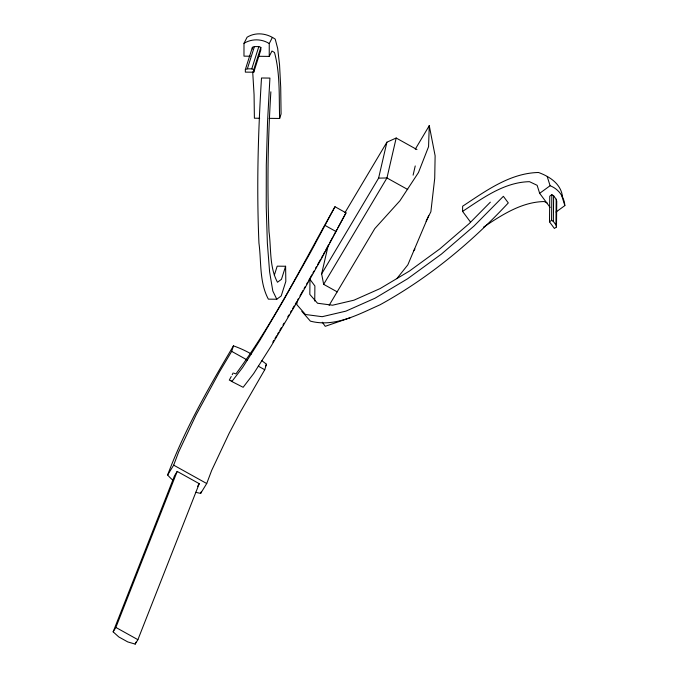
<?xml version="1.0" encoding="UTF-8"?>
<svg xmlns="http://www.w3.org/2000/svg" width="678" height="678" viewBox="0 0 678 678"><rect width="100%" height="100%" fill="white"/><g stroke="black" fill="none" stroke-linecap="round" stroke-linejoin="round"><path stroke-width="1.02" d="M269.124 118.353L279.65 118.455L281.073 113.963L280.709 87.242L279.556 64.918L277.683 48.511L275.226 39.146C266.937 33.332 256.013 31.764 247.097 37.214L243.995 43.316L243.978 56.155L250.292 56.215M245.351 69.563L245.343 72.122L253.767 72.199L260.827 49.952L260.827 47.392L258.827 46.613L254.411 46.57L252.411 47.316L245.351 69.563L247.351 68.817L251.767 68.859L253.767 69.648L253.767 72.199M252.402 49.019L252.411 47.316M258.708 56.299L269.234 56.401L269.251 43.553L272.353 37.451M296.913 301.549L296.879 304.693L305.456 314.499L322.186 316.694L345.933 311.134L375.078 298.184L407.648 278.734L441.403 254.114L474.058 226.003L503.373 196.306L508.297 202.925C470.905 243.021 428.123 278.336 380.002 304.812C358.306 314.423 334.822 327.61 310.371 321.126L301.795 311.312M314.736 301.04L314.889 285.98L309.973 279.353L309.821 294.413L317.524 303.236L332.567 305.21L353.924 300.201L380.138 288.565L409.41 271.081L439.768 248.945L469.125 223.664L490.364 202.154M470.574 222.155L462.582 211.392L462.633 206.214C485.618 191.103 509.924 173.051 538.544 172.492C549.866 176.67 561.189 183.924 562.545 197.061M549.494 221.85L549.756 196.179L551.833 194.662L553.621 195.789L556.206 199.264L556.748 201.29L556.485 226.961L554.409 228.469L549.494 221.85L551.57 220.333L551.833 194.662M556.485 226.961L555.943 224.926L553.358 221.452L553.621 195.789M555.943 224.926L556.206 199.264M270.861 91.81C267.988 138.422 267.039 185.179 269.022 231.851C271.268 248.572 269.268 266.946 277.48 282.251L281.463 279.311L285.608 266.251L277.192 266.166L274.327 275.209M337.22 291.879L323.66 284.336L321.635 273.878L328.033 246.148M321.635 273.878L378.604 178.136L386.901 142.194L396.181 138.015L416.97 149.584M396.181 138.015L386.96 177.958L323.66 284.336M413.105 175.17L415.233 165.949M428.716 215.579L407.825 264.852L396.816 278.658M247.351 68.817L254.411 46.57M251.767 68.859L258.827 46.613M253.767 69.648L260.827 47.392M173.221 480.516A52.138 46.816 18.2 0 1 167.627 474.981L173.67 465.15L178.594 452.099L196.095 414.919L219.613 371.646L231.681 351.365L233.444 345.873A49.477 20.611 31.5 0 1 251.394 354.043M195.773 492.287A52.138 46.816 18.2 0 0 200.68 493.364L206.722 483.533L211.646 470.481L229.147 433.301L240.529 411.707L264.734 369.747L266.496 364.256A49.477 20.611 31.5 0 0 261.776 360.679M428.64 127.6L429.267 125.684L435.123 155.787L434.717 178.339L430.869 211.773L426.115 221.172M167.627 474.981C184.586 429.632 208.807 387.392 233.444 345.873M200.68 493.364L201.425 491.389M113.15 631.845L174.492 475.837L177.204 471.422L199.239 483.677L137.897 639.685L135.185 644.1L127.761 641.922L118.777 636.93L113.15 631.845L115.862 627.43L177.204 471.422M135.185 644.1L135.956 642.134M269.234 56.401L271.963 51.02L274.497 52.511C280.336 73.91 278.895 96.488 279.65 118.455M231.232 376.536L229.3 380.138L232.122 381.163L242.614 367.501L260.047 340.076L283.243 300.761L310.617 252.241L334.991 206.722L346.009 212.858L321.635 258.369L294.26 306.888L271.064 346.204L253.631 373.629L243.139 387.291L231.13 381.163M232.207 374.731L233.173 372.925M334.991 206.722C303.176 263.072 274.446 321.753 235.902 373.917L234.079 373.256M323.279 254.53L324.796 251.75M325.804 249.902L328.838 244.343M329.847 242.487L332.873 236.936M333.89 235.08L336.915 229.528M337.924 227.672L346.009 212.858M297.362 300.507L298.396 298.667M299.956 295.913L303.066 290.396M304.1 288.557L305.142 286.718M306.693 283.955L307.736 282.116M308.77 280.277L311.88 274.768M312.922 272.929L313.956 271.09M315.516 268.327L316.55 266.488M317.584 264.649L320.702 259.132M321.736 257.293L322.77 255.453M274.98 338.534L276.573 335.813M277.641 334.008L278.709 332.195M279.777 330.389L281.378 327.677M282.98 324.965L284.048 323.152M287.786 316.821L288.853 315.007M290.455 312.295L291.523 310.49M292.591 308.676L294.184 305.964M295.252 304.159L296.32 302.346M344.983 212.646L386.901 142.194M265.445 366.027L266.496 364.256M415.267 149.219L429.267 125.684L428.564 146.685L418.445 172.568L399.918 200.79L374.798 228.596L329.127 305.346M197.612 486.329L199.239 483.677M272.785 342.102L273.912 340.339M413.639 250.75L414.944 249.114M276.777 299.227L272.819 291.023L269.607 271.903L267.361 243.173L266.234 206.79L266.301 165.229L267.564 121.328L269.92 78.08L261.505 77.995C258.047 132.947 256.555 188.069 258.945 243.097C261.445 261.691 259.216 282.133 268.361 299.151L276.777 299.227L281.209 295.955L285.819 281.438L285.608 266.251M550.121 207.409L539.663 193.323L550.104 185.721L547.222 176.611M556.028 212.028L564.85 205.595L561.977 196.484M462.582 211.392C482.838 198.078 504.254 182.162 529.484 181.679L537.129 185.306L539.663 193.323M483.431 227.206C501.72 215.096 521.568 201.908 544.239 201.552L547.104 202.908M350.636 317.592L325.237 326.313L322.296 322.236M378.604 178.136L386.96 177.958L407.749 189.518M259.657 118.26L254.394 118.209L254.072 94.666L252.699 71.885M325.194 225.503L336.212 231.63M231.681 351.365L247.292 360.043M258.31 366.171L264.734 369.747M173.67 465.15L206.722 483.533M115.862 627.43L137.897 639.685M551.57 220.333L553.358 221.452M243.995 43.316A24.035 23.832 33.3 0 1 269.251 43.553M550.104 185.721A24.035 23.476 -25.8 0 1 564.85 205.595"/></g></svg>
